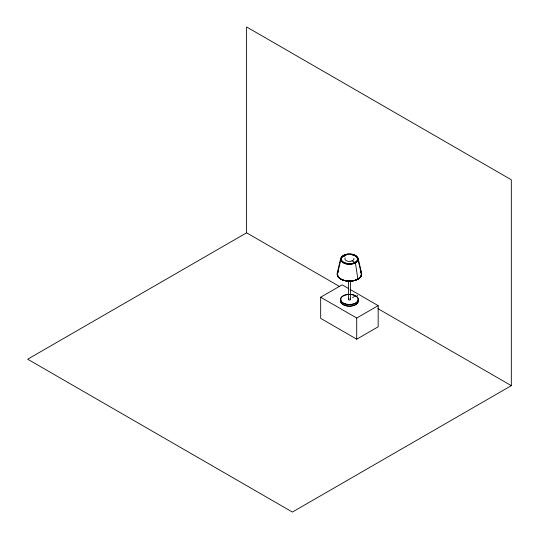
<?xml version="1.0" encoding="UTF-8"?>
<svg xmlns="http://www.w3.org/2000/svg" width="539" height="539" viewBox="0 0 539 539"><rect width="100%" height="100%" fill="white"/><g stroke="black" fill="none" stroke-linecap="round" stroke-linejoin="round"><path stroke-width="0.81" d="M350.424 299.448L350.424 281.338M343.437 255.964L344.785 256.476M337.232 273.185L340.695 258.45M337.603 273.374L340.837 259.616M357.195 295.756L357.64 295.453M246.599 232.821L27.678 359.21L292.401 512.05L511.322 385.654L511.322 179.79L246.599 26.95L246.599 232.821L339.213 286.29M350.06 289.409L378.176 305.64L378.176 326.796L356.717 339.186L320.665 318.367L320.665 297.218L342.124 284.828L348.612 288.574M352.573 297.602L355.619 295.844M320.665 297.218L356.717 318.03L378.176 305.64M351.92 260.6L355.383 262.789L357.896 279.128M377.866 308.604L511.322 385.654M358.098 258.262L361.548 272.929M357.835 258.875L361.245 273.374M348.43 281.371L348.43 299.502M356.717 318.03L356.717 339.186M358.098 300.385A8.765 5.06 0 0 1 349.11 306.159A8.765 5.06 0 0 1 340.857 300.028M358.145 299.873A8.927 5.154 0 0 1 349.104 306.125A8.927 5.154 0 0 1 340.857 299.522M352.587 254.893A8.462 4.885 0 0 1 356.09 262.432A8.462 4.885 0 0 1 342.568 262.291A8.462 4.885 0 0 1 346.543 254.826M351.32 254.63A8.072 4.662 0 0 1 356.333 261.556A8.072 4.662 0 0 1 343.377 262.244A8.072 4.662 0 0 1 346.132 254.9M360.941 271.609A12.289 7.095 0 0 1 348.982 281.183A12.134 7.007 0 0 1 338.384 271.339M338.243 271.144A12.289 7.095 0 0 0 348.982 281.183A12.134 7.007 0 0 0 360.793 271.797M360.746 272.04A11.892 6.866 0 0 1 350.505 280.981A11.892 6.866 0 0 1 337.623 273.266M360.901 272.121A12.053 6.96 0 0 1 349.643 281.203A12.053 6.96 0 0 1 337.818 272.363M353.847 258.275A4.534 2.614 0 0 1 349.097 261.435A4.534 2.614 0 0 1 345.176 257.911M350.08 298.983A1.004 0.579 0 0 1 350.094 299.846A1.004 0.579 0 0 1 348.605 299.751A1.004 0.579 0 0 1 348.942 298.909M345.041 303.801A8.765 5.06 0 0 0 358.186 299.421A8.765 5.06 0 0 0 345.041 295.035A8.765 5.06 0 0 0 345.041 303.801M344.421 303.821A8.927 5.154 0 0 0 358.327 299.92A8.927 5.154 0 0 0 345.519 294.914A8.927 5.154 0 0 0 344.421 303.821M345.223 263.032A8.402 4.851 0 0 0 357.822 258.828A8.402 4.851 0 0 0 345.223 254.63A8.402 4.851 0 0 0 345.223 263.032M344.495 263.301A8.792 5.08 0 0 0 358.192 259.454A8.792 5.08 0 0 0 345.58 254.529A8.792 5.08 0 0 0 344.495 263.301"/></g></svg>
